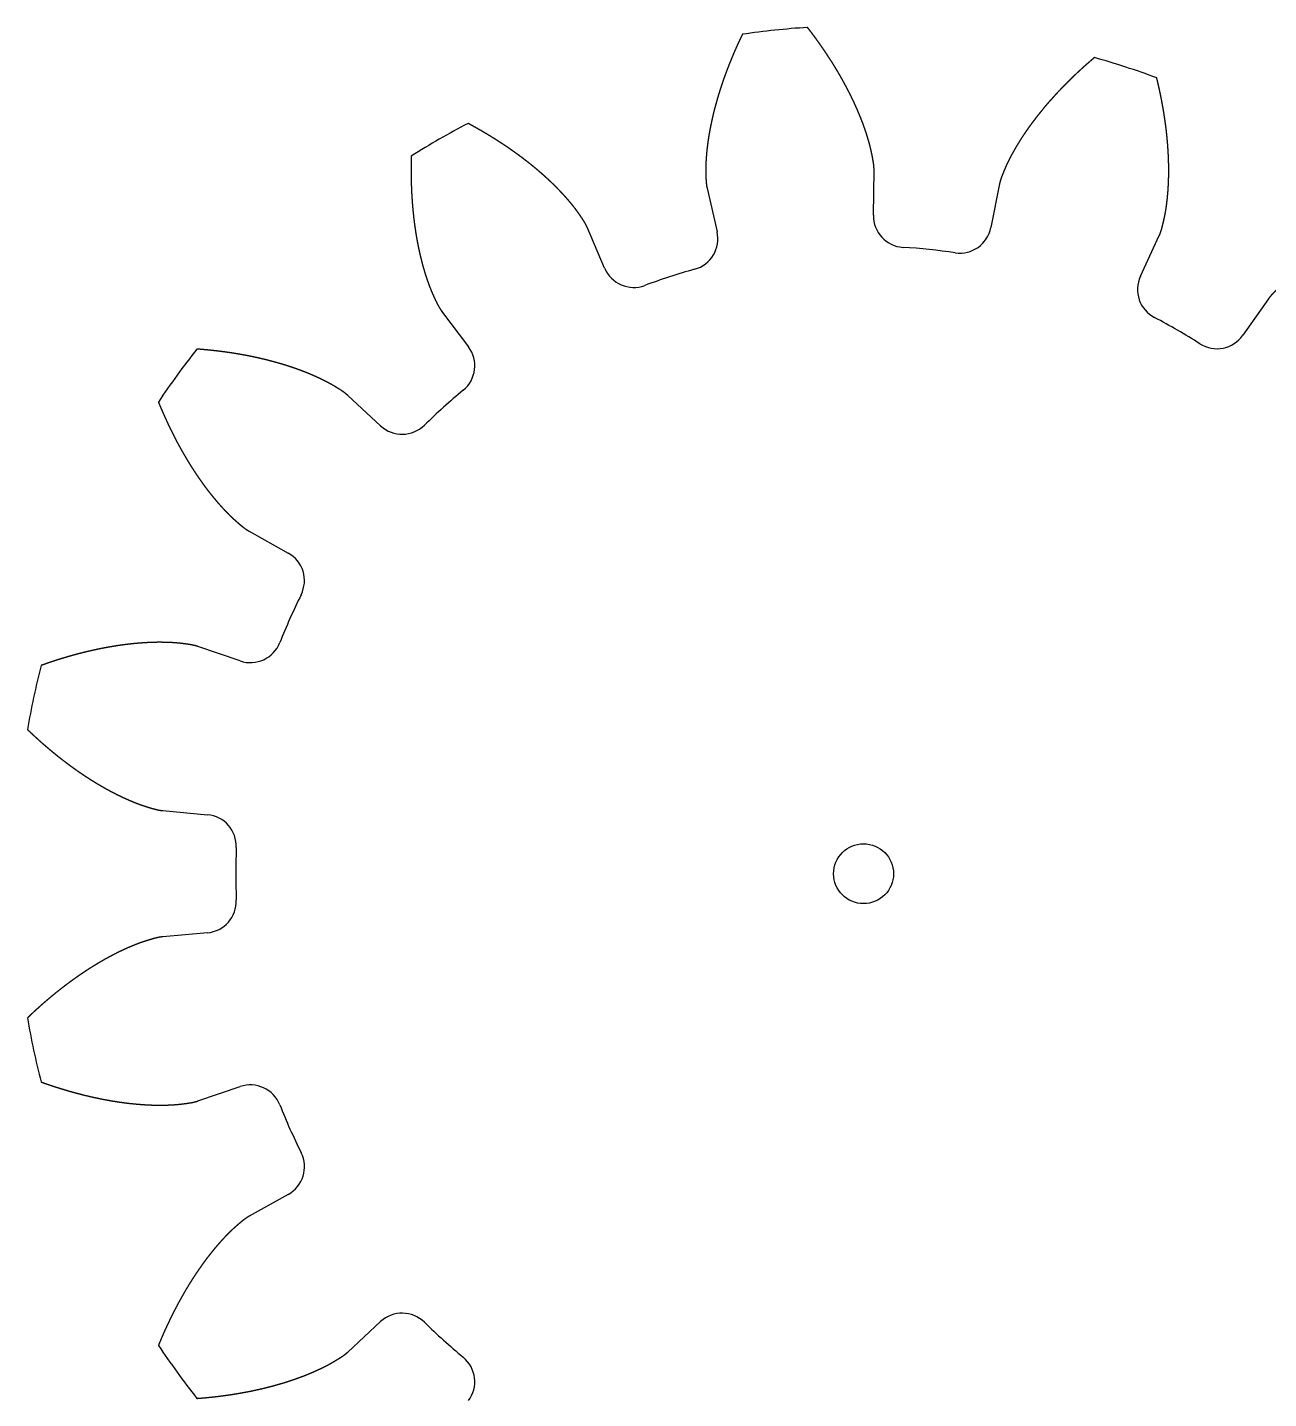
# Model space of a CAD drawing. Header units: millimetres. Extents: x -39 to 169, y -29 to 169.
# Drawn here: x -39.1 to 23, y 65.7 to 134.4 of the extents above; entities that cross this region are included whole.
import ezdxf

# ---------------------------------------------------------------- set-up
doc = ezdxf.new("R2010")
doc.units = ezdxf.units.MM
doc.layers.get('0').update_dxf_attribs({"linetype": 'CONTINUOUS'})

msp = doc.modelspace()

# ---------------------------------------------------------------- linework, layer by layer
for p, q in [((3.226, 124.997), (3.258, 127.238)), ((9.545, 126.577), (9.111, 124.379)), ((-5.106, 126.358), (-4.608, 124.174)), ((-10.237, 122.345), (-11.118, 124.405)), ((16.603, 121.944), (17.544, 123.978)), ((23.019, 120.817), (21.728, 118.985)), ((-18.402, 120.2), (-17.059, 118.406)), ((-21.457, 114.446), (-23.1, 115.97)), ((-28.043, 109.165), (-26.087, 108.074)), ((-28.494, 102.667), (-30.615, 103.391)), ((-32.363, 95.164), (-30.132, 94.962)), ((-30.132, 89.044), (-32.363, 88.842)), ((-30.615, 80.615), (-28.494, 81.339)), ((-26.087, 75.932), (-28.043, 74.841)), ((-23.1, 68.036), (-21.457, 69.559))]:
    msp.add_line(p, q)
msp.add_circle((2.733, 92.003), 1.5)
for centre, radius, start, end in [((2.733, 92.003), 42.5, 93.78773, 98.21227), ((2.733, 92.003), 42.5, 69.78773, 74.21227), ((2.733, 92.003), 42.5, 117.78773, 122.21227), ((4.813, 124.974), 1.587, 179.16391, 266.39056), ((7.554, 124.686), 1.587, 261.60944, 348.83609), ((-6.156, 123.821), 1.588, -74.39056, 12.83609), ((2.733, 92.003), 31.449, 81.60944, 86.39056), ((-8.777, 122.97), 1.587, 203.16391, 290.39056), ((2.733, 92.003), 31.449, 105.60944, 110.39056), ((18.044, 121.278), 1.587, 155.16391, 242.39056), ((2.733, 92.003), 31.449, 57.60944, 62.39056), ((20.431, 119.9), 1.587, 237.60944, 324.83609), ((2.733, 92.003), 42.5, 141.78773, 146.21227), ((-18.329, 117.455), 1.588, -50.39056, 36.83609), ((2.733, 92.003), 31.449, 129.60944, 134.39056), ((-20.377, 115.611), 1.587, 227.16391, 314.39056), ((-26.861, 106.687), 1.587, -26.39056, 60.83609), ((2.733, 92.003), 31.449, 153.60944, 158.39056), ((-27.981, 104.17), 1.588, 251.16391, 338.39056), ((2.733, 92.003), 42.5, 165.78773, 170.21227), ((-30.275, 93.381), 1.587, -2.39056, 84.83609), ((2.733, 92.003), 31.449, 177.60944, 182.39056), ((-30.275, 90.625), 1.588, -84.83609, 2.39056), ((2.733, 92.003), 42.5, 189.78773, 194.21227), ((-27.981, 79.836), 1.587, 21.60944, 108.83609), ((2.733, 92.003), 31.449, 201.60944, 206.39056), ((-26.861, 77.319), 1.588, -60.83609, 26.39056), ((-20.377, 68.395), 1.587, 45.60944, 132.83609), ((2.733, 92.003), 31.449, 225.60944, 230.39056), ((2.733, 92.003), 42.5, 213.78773, 218.21227), ((-18.329, 66.551), 1.587, -36.83609, 50.39056)]:
    msp.add_arc(centre, radius, start, end)
for points in [[(-3.337, 134.067), (-3.348, 134.045), (-3.369, 134.002), (-3.4, 133.937), (-3.441, 133.85), (-3.492, 133.741), (-3.543, 133.631), (-3.592, 133.522), (-3.641, 133.413), (-3.69, 133.304), (-3.737, 133.194), (-3.784, 133.084), (-3.831, 132.975), (-3.876, 132.865), (-3.922, 132.755), (-3.966, 132.645), (-4.01, 132.535), (-4.053, 132.425), (-4.095, 132.315), (-4.137, 132.205), (-4.178, 132.094), (-4.218, 131.984), (-4.257, 131.873), (-4.296, 131.763), (-4.334, 131.652), (-4.372, 131.542), (-4.409, 131.431), (-4.444, 131.32), (-4.48, 131.209), (-4.514, 131.098), (-4.548, 130.988), (-4.581, 130.877), (-4.613, 130.766), (-4.644, 130.655), (-4.675, 130.544), (-4.705, 130.433), (-4.734, 130.322), (-4.762, 130.211), (-4.79, 130.1), (-4.816, 129.988), (-4.842, 129.877), (-4.867, 129.766), (-4.891, 129.655), (-4.914, 129.544), (-4.937, 129.433), (-4.958, 129.322), (-4.979, 129.211), (-4.998, 129.1), (-5.017, 128.989), (-5.035, 128.878), (-5.052, 128.767), (-5.068, 128.656), (-5.082, 128.545), (-5.096, 128.435), (-5.109, 128.324), (-5.12, 128.213), (-5.131, 128.103), (-5.141, 127.993), (-5.149, 127.882), (-5.157, 127.772), (-5.163, 127.662), (-5.168, 127.552), (-5.17, 127.442), (-5.172, 127.333), (-5.171, 127.223), (-5.17, 127.114), (-5.167, 127.005), (-5.164, 126.896), (-5.16, 126.787), (-5.153, 126.679), (-5.143, 126.571), (-5.132, 126.486), (-5.12, 126.422), (-5.111, 126.379), (-5.106, 126.358)], [(3.258, 127.238), (3.259, 127.259), (3.259, 127.302), (3.257, 127.367), (3.251, 127.453), (3.238, 127.561), (3.222, 127.668), (3.203, 127.776), (3.184, 127.883), (3.164, 127.99), (3.142, 128.097), (3.12, 128.204), (3.096, 128.311), (3.07, 128.418), (3.043, 128.524), (3.014, 128.631), (2.984, 128.737), (2.952, 128.843), (2.92, 128.949), (2.887, 129.055), (2.852, 129.161), (2.817, 129.266), (2.781, 129.372), (2.743, 129.477), (2.705, 129.582), (2.665, 129.687), (2.624, 129.792), (2.583, 129.897), (2.541, 130.001), (2.497, 130.106), (2.453, 130.21), (2.408, 130.314), (2.363, 130.418), (2.316, 130.521), (2.269, 130.625), (2.22, 130.728), (2.171, 130.831), (2.121, 130.934), (2.07, 131.037), (2.019, 131.139), (1.967, 131.242), (1.914, 131.344), (1.86, 131.446), (1.805, 131.548), (1.75, 131.65), (1.694, 131.751), (1.637, 131.852), (1.58, 131.953), (1.521, 132.054), (1.463, 132.155), (1.403, 132.255), (1.343, 132.355), (1.282, 132.456), (1.22, 132.555), (1.158, 132.655), (1.095, 132.754), (1.031, 132.854), (0.967, 132.953), (0.902, 133.051), (0.836, 133.15), (0.77, 133.248), (0.703, 133.346), (0.635, 133.444), (0.567, 133.542), (0.498, 133.639), (0.429, 133.736), (0.359, 133.833), (0.288, 133.93), (0.217, 134.027), (0.145, 134.123), (0.073, 134.219), (0.014, 134.295), (-0.03, 134.353), (-0.06, 134.391), (-0.074, 134.41)], [(14.296, 132.9), (14.278, 132.884), (14.241, 132.853), (14.186, 132.806), (14.113, 132.743), (14.022, 132.664), (13.932, 132.585), (13.842, 132.506), (13.753, 132.426), (13.664, 132.345), (13.576, 132.265), (13.488, 132.184), (13.401, 132.102), (13.315, 132.021), (13.229, 131.939), (13.144, 131.856), (13.059, 131.773), (12.975, 131.69), (12.892, 131.607), (12.809, 131.523), (12.726, 131.439), (12.645, 131.355), (12.564, 131.27), (12.483, 131.185), (12.403, 131.099), (12.324, 131.013), (12.246, 130.927), (12.168, 130.84), (12.091, 130.754), (12.014, 130.666), (11.938, 130.579), (11.863, 130.491), (11.788, 130.403), (11.715, 130.314), (11.641, 130.225), (11.569, 130.136), (11.497, 130.046), (11.426, 129.956), (11.356, 129.866), (11.286, 129.775), (11.218, 129.684), (11.15, 129.593), (11.083, 129.501), (11.016, 129.409), (10.951, 129.317), (10.886, 129.224), (10.822, 129.131), (10.759, 129.037), (10.696, 128.944), (10.635, 128.85), (10.575, 128.755), (10.515, 128.66), (10.456, 128.565), (10.399, 128.469), (10.342, 128.373), (10.287, 128.277), (10.232, 128.181), (10.178, 128.084), (10.126, 127.986), (10.074, 127.889), (10.023, 127.791), (9.975, 127.692), (9.927, 127.593), (9.882, 127.493), (9.838, 127.393), (9.795, 127.293), (9.752, 127.192), (9.711, 127.092), (9.671, 126.991), (9.632, 126.889), (9.598, 126.786), (9.574, 126.703), (9.558, 126.64), (9.549, 126.598), (9.545, 126.577)], [(17.544, 123.978), (17.553, 123.997), (17.571, 124.037), (17.596, 124.097), (17.625, 124.178), (17.657, 124.282), (17.686, 124.386), (17.713, 124.492), (17.739, 124.598), (17.764, 124.704), (17.788, 124.81), (17.811, 124.917), (17.832, 125.024), (17.852, 125.132), (17.871, 125.241), (17.888, 125.35), (17.903, 125.459), (17.918, 125.569), (17.931, 125.679), (17.944, 125.789), (17.955, 125.9), (17.966, 126.011), (17.976, 126.122), (17.984, 126.233), (17.992, 126.345), (17.998, 126.457), (18.004, 126.569), (18.009, 126.682), (18.013, 126.794), (18.016, 126.907), (18.018, 127.02), (18.019, 127.134), (18.019, 127.247), (18.019, 127.361), (18.018, 127.475), (18.015, 127.589), (18.013, 127.703), (18.009, 127.817), (18.004, 127.932), (17.999, 128.046), (17.993, 128.161), (17.986, 128.276), (17.978, 128.391), (17.97, 128.507), (17.961, 128.622), (17.951, 128.737), (17.94, 128.853), (17.929, 128.969), (17.917, 129.084), (17.904, 129.2), (17.89, 129.316), (17.876, 129.432), (17.861, 129.549), (17.845, 129.665), (17.829, 129.781), (17.811, 129.898), (17.794, 130.014), (17.775, 130.131), (17.756, 130.247), (17.736, 130.364), (17.715, 130.481), (17.694, 130.598), (17.672, 130.715), (17.65, 130.832), (17.627, 130.949), (17.603, 131.066), (17.578, 131.183), (17.553, 131.3), (17.527, 131.417), (17.501, 131.534), (17.473, 131.651), (17.451, 131.745), (17.434, 131.815), (17.423, 131.862), (17.417, 131.886)], [(-11.118, 124.405), (-11.127, 124.425), (-11.144, 124.464), (-11.172, 124.523), (-11.213, 124.599), (-11.268, 124.692), (-11.327, 124.784), (-11.387, 124.874), (-11.449, 124.964), (-11.511, 125.054), (-11.574, 125.143), (-11.638, 125.232), (-11.703, 125.32), (-11.77, 125.407), (-11.838, 125.493), (-11.908, 125.578), (-11.979, 125.663), (-12.051, 125.747), (-12.124, 125.831), (-12.197, 125.914), (-12.271, 125.997), (-12.347, 126.079), (-12.423, 126.16), (-12.5, 126.241), (-12.578, 126.322), (-12.657, 126.401), (-12.736, 126.481), (-12.817, 126.559), (-12.898, 126.638), (-12.98, 126.715), (-13.062, 126.793), (-13.146, 126.869), (-13.23, 126.946), (-13.315, 127.021), (-13.4, 127.097), (-13.486, 127.171), (-13.573, 127.246), (-13.661, 127.319), (-13.749, 127.393), (-13.838, 127.465), (-13.927, 127.538), (-14.017, 127.609), (-14.108, 127.681), (-14.199, 127.752), (-14.291, 127.822), (-14.383, 127.892), (-14.476, 127.961), (-14.57, 128.03), (-14.664, 128.099), (-14.759, 128.167), (-14.854, 128.234), (-14.95, 128.301), (-15.046, 128.368), (-15.143, 128.434), (-15.241, 128.5), (-15.339, 128.565), (-15.437, 128.629), (-15.536, 128.694), (-15.636, 128.758), (-15.736, 128.821), (-15.836, 128.884), (-15.937, 128.946), (-16.039, 129.008), (-16.141, 129.07), (-16.243, 129.131), (-16.346, 129.191), (-16.45, 129.251), (-16.554, 129.311), (-16.658, 129.37), (-16.763, 129.429), (-16.868, 129.487), (-16.953, 129.533), (-17.016, 129.568), (-17.059, 129.59), (-17.08, 129.602)], [(-19.922, 127.961), (-19.922, 127.937), (-19.924, 127.889), (-19.926, 127.817), (-19.928, 127.72), (-19.93, 127.6), (-19.932, 127.48), (-19.933, 127.36), (-19.933, 127.24), (-19.933, 127.12), (-19.932, 127.001), (-19.93, 126.882), (-19.928, 126.763), (-19.925, 126.644), (-19.922, 126.525), (-19.917, 126.407), (-19.913, 126.288), (-19.907, 126.17), (-19.901, 126.052), (-19.894, 125.935), (-19.887, 125.817), (-19.879, 125.7), (-19.87, 125.583), (-19.86, 125.466), (-19.85, 125.35), (-19.839, 125.233), (-19.828, 125.117), (-19.816, 125.002), (-19.803, 124.886), (-19.789, 124.771), (-19.775, 124.656), (-19.76, 124.541), (-19.744, 124.427), (-19.728, 124.312), (-19.711, 124.198), (-19.693, 124.085), (-19.674, 123.972), (-19.655, 123.859), (-19.635, 123.746), (-19.614, 123.634), (-19.592, 123.522), (-19.57, 123.41), (-19.546, 123.299), (-19.522, 123.188), (-19.498, 123.077), (-19.472, 122.967), (-19.446, 122.857), (-19.419, 122.748), (-19.391, 122.639), (-19.362, 122.53), (-19.332, 122.422), (-19.301, 122.314), (-19.27, 122.207), (-19.237, 122.1), (-19.204, 121.994), (-19.169, 121.889), (-19.134, 121.783), (-19.098, 121.678), (-19.061, 121.574), (-19.023, 121.47), (-18.984, 121.367), (-18.944, 121.265), (-18.902, 121.164), (-18.858, 121.063), (-18.813, 120.963), (-18.767, 120.864), (-18.721, 120.765), (-18.674, 120.667), (-18.626, 120.57), (-18.576, 120.473), (-18.523, 120.379), (-18.477, 120.306), (-18.44, 120.252), (-18.415, 120.217), (-18.402, 120.2)], [(29.931, 124.661), (29.908, 124.654), (29.861, 124.641), (29.792, 124.62), (29.7, 124.592), (29.585, 124.557), (29.47, 124.522), (29.355, 124.486), (29.241, 124.449), (29.128, 124.412), (29.015, 124.374), (28.902, 124.335), (28.789, 124.296), (28.677, 124.257), (28.565, 124.217), (28.454, 124.176), (28.343, 124.135), (28.232, 124.094), (28.122, 124.051), (28.012, 124.008), (27.903, 123.965), (27.794, 123.921), (27.685, 123.877), (27.577, 123.831), (27.469, 123.786), (27.362, 123.74), (27.255, 123.693), (27.149, 123.645), (27.043, 123.597), (26.937, 123.549), (26.832, 123.5), (26.728, 123.45), (26.624, 123.4), (26.521, 123.349), (26.418, 123.297), (26.315, 123.245), (26.213, 123.192), (26.112, 123.139), (26.011, 123.085), (25.91, 123.031), (25.81, 122.975), (25.711, 122.92), (25.613, 122.863), (25.514, 122.806), (25.417, 122.748), (25.32, 122.69), (25.224, 122.631), (25.128, 122.571), (25.033, 122.511), (24.939, 122.45), (24.845, 122.388), (24.752, 122.326), (24.66, 122.263), (24.568, 122.199), (24.478, 122.134), (24.388, 122.069), (24.299, 122.003), (24.21, 121.936), (24.122, 121.869), (24.035, 121.801), (23.949, 121.731), (23.865, 121.661), (23.781, 121.59), (23.699, 121.518), (23.618, 121.444), (23.538, 121.37), (23.458, 121.295), (23.38, 121.22), (23.302, 121.144), (23.225, 121.067), (23.152, 120.987), (23.096, 120.921), (23.057, 120.87), (23.031, 120.835), (23.019, 120.817)], [(-23.1, 115.97), (-23.116, 115.984), (-23.148, 116.013), (-23.197, 116.055), (-23.265, 116.108), (-23.354, 116.171), (-23.444, 116.231), (-23.536, 116.289), (-23.629, 116.346), (-23.722, 116.403), (-23.816, 116.459), (-23.911, 116.514), (-24.006, 116.567), (-24.103, 116.62), (-24.2, 116.671), (-24.299, 116.72), (-24.398, 116.769), (-24.498, 116.817), (-24.598, 116.864), (-24.699, 116.91), (-24.801, 116.955), (-24.903, 116.999), (-25.006, 117.043), (-25.109, 117.085), (-25.213, 117.127), (-25.317, 117.168), (-25.422, 117.208), (-25.528, 117.247), (-25.634, 117.286), (-25.74, 117.323), (-25.847, 117.36), (-25.954, 117.396), (-26.062, 117.432), (-26.171, 117.467), (-26.279, 117.501), (-26.388, 117.534), (-26.498, 117.566), (-26.608, 117.598), (-26.718, 117.629), (-26.829, 117.659), (-26.94, 117.689), (-27.051, 117.718), (-27.163, 117.746), (-27.275, 117.774), (-27.388, 117.801), (-27.501, 117.827), (-27.614, 117.853), (-27.728, 117.878), (-27.841, 117.902), (-27.956, 117.925), (-28.07, 117.948), (-28.185, 117.971), (-28.3, 117.992), (-28.416, 118.013), (-28.531, 118.034), (-28.647, 118.053), (-28.764, 118.072), (-28.88, 118.091), (-28.997, 118.109), (-29.114, 118.126), (-29.232, 118.142), (-29.349, 118.158), (-29.467, 118.173), (-29.585, 118.188), (-29.704, 118.202), (-29.823, 118.216), (-29.942, 118.228), (-30.061, 118.241), (-30.18, 118.252), (-30.3, 118.263), (-30.42, 118.274), (-30.516, 118.281), (-30.588, 118.287), (-30.636, 118.291), (-30.66, 118.292)], [(-32.589, 115.638), (-32.58, 115.616), (-32.561, 115.571), (-32.534, 115.504), (-32.496, 115.415), (-32.45, 115.304), (-32.402, 115.194), (-32.354, 115.084), (-32.306, 114.974), (-32.257, 114.865), (-32.207, 114.757), (-32.157, 114.648), (-32.107, 114.54), (-32.056, 114.433), (-32.004, 114.326), (-31.952, 114.219), (-31.9, 114.113), (-31.847, 114.008), (-31.793, 113.902), (-31.739, 113.798), (-31.685, 113.693), (-31.63, 113.59), (-31.574, 113.486), (-31.518, 113.384), (-31.461, 113.281), (-31.404, 113.179), (-31.346, 113.078), (-31.288, 112.977), (-31.229, 112.877), (-31.17, 112.777), (-31.11, 112.678), (-31.05, 112.579), (-30.989, 112.481), (-30.927, 112.383), (-30.865, 112.286), (-30.803, 112.19), (-30.74, 112.094), (-30.676, 111.999), (-30.612, 111.904), (-30.547, 111.81), (-30.482, 111.716), (-30.416, 111.623), (-30.349, 111.531), (-30.282, 111.44), (-30.215, 111.349), (-30.147, 111.258), (-30.078, 111.169), (-30.009, 111.08), (-29.939, 110.992), (-29.868, 110.904), (-29.797, 110.817), (-29.725, 110.732), (-29.653, 110.646), (-29.58, 110.562), (-29.506, 110.479), (-29.431, 110.396), (-29.356, 110.314), (-29.281, 110.233), (-29.205, 110.153), (-29.128, 110.074), (-29.05, 109.995), (-28.971, 109.918), (-28.892, 109.843), (-28.811, 109.769), (-28.73, 109.696), (-28.648, 109.624), (-28.565, 109.553), (-28.482, 109.482), (-28.398, 109.413), (-28.313, 109.345), (-28.226, 109.28), (-28.155, 109.232), (-28.1, 109.198), (-28.062, 109.176), (-28.043, 109.165)], [(-30.615, 103.391), (-30.635, 103.398), (-30.676, 103.411), (-30.738, 103.429), (-30.822, 103.45), (-30.928, 103.471), (-31.036, 103.489), (-31.143, 103.504), (-31.251, 103.519), (-31.359, 103.533), (-31.468, 103.546), (-31.577, 103.557), (-31.686, 103.568), (-31.795, 103.576), (-31.905, 103.583), (-32.015, 103.589), (-32.125, 103.593), (-32.236, 103.596), (-32.347, 103.598), (-32.458, 103.598), (-32.569, 103.599), (-32.68, 103.598), (-32.792, 103.596), (-32.904, 103.592), (-33.016, 103.588), (-33.128, 103.583), (-33.24, 103.577), (-33.352, 103.57), (-33.465, 103.562), (-33.577, 103.553), (-33.69, 103.543), (-33.803, 103.533), (-33.916, 103.521), (-34.029, 103.509), (-34.142, 103.496), (-34.255, 103.482), (-34.368, 103.467), (-34.482, 103.451), (-34.595, 103.435), (-34.708, 103.417), (-34.822, 103.399), (-34.936, 103.38), (-35.049, 103.361), (-35.163, 103.34), (-35.277, 103.319), (-35.391, 103.297), (-35.504, 103.275), (-35.618, 103.251), (-35.732, 103.227), (-35.846, 103.202), (-35.96, 103.176), (-36.074, 103.15), (-36.188, 103.123), (-36.302, 103.095), (-36.416, 103.067), (-36.53, 103.037), (-36.644, 103.008), (-36.758, 102.977), (-36.872, 102.946), (-36.986, 102.914), (-37.1, 102.881), (-37.214, 102.848), (-37.328, 102.814), (-37.442, 102.779), (-37.556, 102.744), (-37.67, 102.708), (-37.784, 102.671), (-37.897, 102.634), (-38.011, 102.596), (-38.125, 102.557), (-38.239, 102.518), (-38.33, 102.486), (-38.398, 102.462), (-38.443, 102.446), (-38.466, 102.437)], [(-39.148, 99.228), (-39.131, 99.211), (-39.096, 99.178), (-39.043, 99.128), (-38.973, 99.062), (-38.885, 98.98), (-38.797, 98.898), (-38.709, 98.817), (-38.62, 98.737), (-38.531, 98.657), (-38.441, 98.578), (-38.352, 98.499), (-38.262, 98.421), (-38.171, 98.344), (-38.081, 98.267), (-37.99, 98.191), (-37.899, 98.115), (-37.807, 98.04), (-37.716, 97.966), (-37.624, 97.892), (-37.531, 97.819), (-37.439, 97.747), (-37.346, 97.675), (-37.253, 97.604), (-37.159, 97.533), (-37.066, 97.464), (-36.972, 97.395), (-36.878, 97.326), (-36.783, 97.258), (-36.688, 97.191), (-36.593, 97.125), (-36.498, 97.059), (-36.402, 96.995), (-36.307, 96.93), (-36.211, 96.867), (-36.114, 96.804), (-36.017, 96.742), (-35.921, 96.681), (-35.823, 96.621), (-35.726, 96.561), (-35.628, 96.502), (-35.53, 96.444), (-35.432, 96.387), (-35.334, 96.331), (-35.235, 96.275), (-35.136, 96.22), (-35.037, 96.166), (-34.937, 96.113), (-34.837, 96.061), (-34.737, 96.01), (-34.637, 95.96), (-34.537, 95.91), (-34.436, 95.862), (-34.335, 95.815), (-34.233, 95.769), (-34.132, 95.723), (-34.03, 95.679), (-33.928, 95.636), (-33.826, 95.594), (-33.723, 95.552), (-33.62, 95.512), (-33.517, 95.474), (-33.414, 95.437), (-33.31, 95.402), (-33.206, 95.369), (-33.102, 95.337), (-32.997, 95.305), (-32.893, 95.275), (-32.788, 95.245), (-32.683, 95.218), (-32.577, 95.194), (-32.492, 95.179), (-32.428, 95.17), (-32.385, 95.166), (-32.363, 95.164)], [(-32.363, 88.842), (-32.385, 88.84), (-32.428, 88.836), (-32.492, 88.827), (-32.577, 88.812), (-32.683, 88.788), (-32.788, 88.761), (-32.893, 88.731), (-32.997, 88.701), (-33.102, 88.669), (-33.206, 88.637), (-33.31, 88.603), (-33.414, 88.569), (-33.517, 88.532), (-33.62, 88.494), (-33.723, 88.454), (-33.826, 88.412), (-33.928, 88.37), (-34.03, 88.327), (-34.132, 88.282), (-34.233, 88.237), (-34.335, 88.191), (-34.436, 88.144), (-34.537, 88.096), (-34.637, 88.046), (-34.737, 87.996), (-34.837, 87.945), (-34.937, 87.893), (-35.037, 87.84), (-35.136, 87.786), (-35.235, 87.731), (-35.334, 87.675), (-35.432, 87.619), (-35.53, 87.562), (-35.628, 87.504), (-35.726, 87.445), (-35.823, 87.385), (-35.921, 87.325), (-36.017, 87.264), (-36.114, 87.202), (-36.211, 87.139), (-36.307, 87.076), (-36.402, 87.011), (-36.498, 86.946), (-36.593, 86.881), (-36.688, 86.814), (-36.783, 86.747), (-36.878, 86.68), (-36.972, 86.611), (-37.066, 86.542), (-37.159, 86.472), (-37.253, 86.402), (-37.346, 86.331), (-37.439, 86.259), (-37.531, 86.187), (-37.624, 86.114), (-37.716, 86.04), (-37.807, 85.966), (-37.899, 85.891), (-37.99, 85.815), (-38.081, 85.739), (-38.171, 85.662), (-38.262, 85.585), (-38.352, 85.507), (-38.441, 85.428), (-38.531, 85.349), (-38.62, 85.269), (-38.709, 85.189), (-38.797, 85.108), (-38.885, 85.026), (-38.973, 84.944), (-39.043, 84.878), (-39.096, 84.828), (-39.131, 84.795), (-39.148, 84.778)], [(-38.466, 81.569), (-38.443, 81.56), (-38.398, 81.544), (-38.33, 81.52), (-38.239, 81.488), (-38.125, 81.449), (-38.011, 81.41), (-37.897, 81.372), (-37.784, 81.335), (-37.67, 81.298), (-37.556, 81.262), (-37.442, 81.227), (-37.328, 81.192), (-37.214, 81.158), (-37.1, 81.125), (-36.986, 81.092), (-36.872, 81.06), (-36.758, 81.029), (-36.644, 80.998), (-36.53, 80.968), (-36.416, 80.939), (-36.302, 80.911), (-36.188, 80.883), (-36.074, 80.856), (-35.96, 80.83), (-35.846, 80.804), (-35.732, 80.779), (-35.618, 80.755), (-35.504, 80.731), (-35.391, 80.709), (-35.277, 80.687), (-35.163, 80.666), (-35.049, 80.645), (-34.936, 80.625), (-34.822, 80.607), (-34.708, 80.589), (-34.595, 80.571), (-34.482, 80.555), (-34.368, 80.539), (-34.255, 80.524), (-34.142, 80.51), (-34.029, 80.497), (-33.916, 80.485), (-33.803, 80.473), (-33.69, 80.463), (-33.577, 80.453), (-33.465, 80.444), (-33.352, 80.436), (-33.24, 80.429), (-33.128, 80.423), (-33.016, 80.418), (-32.904, 80.413), (-32.792, 80.41), (-32.68, 80.408), (-32.569, 80.407), (-32.458, 80.407), (-32.347, 80.408), (-32.236, 80.41), (-32.125, 80.413), (-32.015, 80.417), (-31.905, 80.423), (-31.795, 80.43), (-31.686, 80.438), (-31.577, 80.448), (-31.468, 80.46), (-31.359, 80.473), (-31.251, 80.487), (-31.143, 80.501), (-31.036, 80.517), (-30.928, 80.535), (-30.822, 80.556), (-30.738, 80.577), (-30.676, 80.595), (-30.635, 80.608), (-30.615, 80.615)], [(-28.043, 74.841), (-28.062, 74.83), (-28.1, 74.808), (-28.155, 74.774), (-28.226, 74.726), (-28.313, 74.661), (-28.398, 74.593), (-28.482, 74.524), (-28.565, 74.453), (-28.648, 74.382), (-28.73, 74.31), (-28.811, 74.237), (-28.892, 74.163), (-28.971, 74.088), (-29.05, 74.011), (-29.128, 73.932), (-29.205, 73.853), (-29.281, 73.773), (-29.356, 73.692), (-29.431, 73.61), (-29.506, 73.527), (-29.58, 73.444), (-29.653, 73.359), (-29.725, 73.274), (-29.797, 73.188), (-29.868, 73.102), (-29.939, 73.014), (-30.009, 72.926), (-30.078, 72.837), (-30.147, 72.748), (-30.215, 72.657), (-30.282, 72.566), (-30.349, 72.475), (-30.416, 72.383), (-30.482, 72.29), (-30.547, 72.196), (-30.612, 72.102), (-30.676, 72.007), (-30.74, 71.912), (-30.803, 71.816), (-30.865, 71.72), (-30.927, 71.623), (-30.989, 71.525), (-31.05, 71.427), (-31.11, 71.328), (-31.17, 71.229), (-31.229, 71.129), (-31.288, 71.029), (-31.346, 70.928), (-31.404, 70.827), (-31.461, 70.725), (-31.518, 70.622), (-31.574, 70.52), (-31.63, 70.416), (-31.685, 70.312), (-31.739, 70.208), (-31.793, 70.103), (-31.847, 69.998), (-31.9, 69.893), (-31.952, 69.787), (-32.004, 69.68), (-32.056, 69.573), (-32.107, 69.466), (-32.157, 69.358), (-32.207, 69.249), (-32.257, 69.141), (-32.306, 69.031), (-32.354, 68.922), (-32.402, 68.812), (-32.45, 68.702), (-32.496, 68.591), (-32.534, 68.502), (-32.561, 68.435), (-32.58, 68.39), (-32.589, 68.368)], [(-30.66, 65.713), (-30.636, 65.715), (-30.588, 65.719), (-30.516, 65.724), (-30.42, 65.732), (-30.3, 65.743), (-30.18, 65.754), (-30.061, 65.765), (-29.942, 65.778), (-29.823, 65.79), (-29.704, 65.804), (-29.585, 65.818), (-29.467, 65.832), (-29.349, 65.848), (-29.232, 65.864), (-29.114, 65.88), (-28.997, 65.897), (-28.88, 65.915), (-28.764, 65.934), (-28.647, 65.953), (-28.531, 65.972), (-28.416, 65.993), (-28.3, 66.014), (-28.185, 66.035), (-28.07, 66.058), (-27.956, 66.08), (-27.841, 66.104), (-27.728, 66.128), (-27.614, 66.153), (-27.501, 66.179), (-27.388, 66.205), (-27.275, 66.232), (-27.163, 66.26), (-27.051, 66.288), (-26.94, 66.317), (-26.829, 66.346), (-26.718, 66.377), (-26.608, 66.408), (-26.498, 66.44), (-26.388, 66.472), (-26.279, 66.505), (-26.171, 66.539), (-26.062, 66.574), (-25.954, 66.609), (-25.847, 66.646), (-25.74, 66.683), (-25.634, 66.72), (-25.528, 66.759), (-25.422, 66.798), (-25.317, 66.838), (-25.213, 66.879), (-25.109, 66.921), (-25.006, 66.963), (-24.903, 67.007), (-24.801, 67.051), (-24.699, 67.096), (-24.598, 67.142), (-24.498, 67.189), (-24.398, 67.237), (-24.299, 67.286), (-24.2, 67.335), (-24.103, 67.386), (-24.006, 67.439), (-23.911, 67.492), (-23.816, 67.547), (-23.722, 67.603), (-23.629, 67.66), (-23.536, 67.717), (-23.444, 67.775), (-23.354, 67.835), (-23.265, 67.897), (-23.197, 67.951), (-23.148, 67.992), (-23.116, 68.021), (-23.1, 68.036)]]:
    msp.add_open_spline(points, degree=5)

doc.saveas('drawing.dxf')
